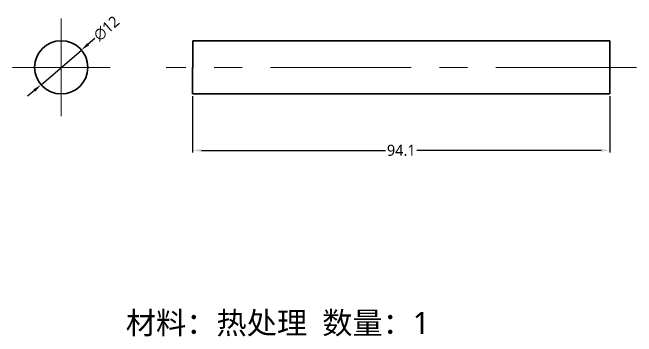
# Model space of a CAD drawing. Header units: millimetres. Extents: x 126 to 861, y 86 to 521.
# Drawn here: x 720.7 to 861.4, y 181.9 to 255.1 of the extents above; entities that cross this region are included whole.
import ezdxf

# ---------------------------------------------------------------- set-up
doc = ezdxf.new("R2010")
doc.units = ezdxf.units.MM
doc.linetypes.add('CENTER', pattern=[50.8, 31.75, -6.35, 6.35, -6.35])
doc.layers.add('1', color=7, linetype='Continuous', true_color=0xffffff)
doc.layers.add('11', color=7, linetype='Continuous', true_color=0xffffff)
doc.layers.add('dim', color=82, linetype='Continuous', lineweight=9)
doc.styles.add('Capful-A', font='')
doc.styles.get('Capful-A').set_extended_font_data('Microsoft YaHei')
doc.dimstyles.new('Capful-A-1.0', dxfattribs={"dimtxt": 2.5, "dimasz": 2.5, "dimexe": 1.5, "dimexo": 1, "dimgap": 1.5, "dimtad": 0, "dimdsep": 46, "dimtxsty": 'Capful-A', "dimcen": 0, "dimclrt": 2, "dimazin": 2, "dimtfac": 1, "dimtmove": 0, "dimatfit": 3, "dimfxl": 0, "dimtolj": 1, "dimtzin": 0, "dimarcsym": 0})

# ---------------------------------------------------------------- blocks, each defined once
blk = doc.blocks.new('*D40')
at = {"layer": 'Defpoints', "color": 0, "transparency": 16777216}
for p in [(761.28, 236.7), (855.38, 236.7), (855.38, 223.96)]:
    blk.add_point(p, dxfattribs=at)
at = {"layer": 'dim', "color": 0, "lineweight": -2, "transparency": 16777216}
for p, q in [((761.28, 236.2), (761.28, 223.46)), ((855.38, 236.2), (855.38, 223.46)), ((763.28, 223.96), (804.96, 223.96)), ((853.38, 223.96), (811.7, 223.96))]:
    blk.add_line(p, q, dxfattribs=at)
at = {"layer": 'dim', "color": 0, "transparency": 16777216}
for points in [[(763.28, 224.29), (763.28, 223.63), (761.28, 223.96)], [(853.38, 224.29), (853.38, 223.63), (855.38, 223.96)]]:
    blk.add_solid(points, dxfattribs=at)
at = {"layer": 'dim', "color": 2, "transparency": 16777216, "insert": (808.33, 223.96), "char_height": 2.5, "attachment_point": 5, "style": 'Capful-A', "bg_fill": 3, "box_fill_scale": 1.1, "bg_fill_color": 256, "bg_fill_true_color": 13158600, "bg_fill_transparency": 0}
blk.add_mtext('\\A1;94.1', dxfattribs=at)
blk = doc.blocks.new('*D43')
at = {"layer": 'Defpoints', "color": 0, "transparency": 16777216}
for p in [(736.2, 246.61), (727.11, 238.78)]:
    blk.add_point(p, dxfattribs=at)
at = {"layer": 'dim', "color": 0, "lineweight": -2, "transparency": 16777216}
for p, q in [((739.24, 249.22), (737.72, 247.92)), ((727.11, 238.78), (736.2, 246.61)), ((725.59, 237.48), (724.08, 236.17))]:
    blk.add_line(p, q, dxfattribs=at)
at = {"layer": 'dim', "color": 0, "transparency": 16777216}
blk.add_solid([(725.37, 237.73), (725.81, 237.23), (727.11, 238.78)], dxfattribs=at)
at = {"layer": 'dim', "color": 2, "transparency": 16777216, "insert": (741.87, 251.49), "char_height": 2.5, "attachment_point": 5, "rotation": 40.7142, "style": 'Capful-A', "bg_fill": 3, "box_fill_scale": 1.1, "bg_fill_color": 256, "bg_fill_true_color": 13158600, "bg_fill_transparency": 0}
blk.add_mtext('\\A1;∅12', dxfattribs=at)
at = {"layer": 'dim', "color": 0, "transparency": 16777216}
blk.add_solid([(737.5, 248.17), (737.94, 247.66), (736.2, 246.61)], dxfattribs=at)

msp = doc.modelspace()

# ---------------------------------------------------------------- linework, layer by layer
at = {"layer": '1', "color": 1, "linetype": 'CENTER', "lineweight": 18}
for p, q in [((731.656, 231.697), (731.656, 253.697)), ((720.656, 242.697), (742.656, 242.697)), ((861.385, 242.697), (755.292, 242.697))]:
    msp.add_line(p, q, dxfattribs=at)
at = {"layer": '11', "color": 7, "linetype": 'Continuous', "lineweight": 35}
for p, q in [((761.292, 242.697), (761.292, 248.697)), ((855.385, 248.697), (761.292, 248.697)), ((855.385, 248.697), (855.385, 242.697)), ((761.282, 236.697), (761.282, 242.697)), ((855.385, 242.697), (855.385, 236.697)), ((761.282, 236.697), (855.385, 236.697))]:
    msp.add_line(p, q, dxfattribs=at)
msp.add_circle((731.656, 242.697), 6, dxfattribs=at)

# ---------------------------------------------------------------- texts
at = {"insert": (746.193, 187.513), "char_height": 5, "attachment_point": 1, "style": 'Capful-A'}
msp.add_mtext_dynamic_manual_height_columns('材料：热处理  数量：1', width=82.30149, gutter_width=12.5, heights=[0], dxfattribs=at)

# ---------------------------------------------------------------- next in the draw order: dimensions: what is measured, and where the dimension line sits
at = {"layer": 'dim'}
dim = msp.add_diameter_dim_2p(p1=(727.108, 238.784), p2=(736.204, 246.611), dimstyle='Capful-A-1.0', override={"dimasz": 2, "dimexe": 0.49975, "dimexo": 0.49975, "dimgap": 0.49975}, dxfattribs=at)
dim.commit()
dim.dimension.update_dxf_attribs({"geometry": '*D43', "text_midpoint": (741.875, 251.491)})
dim = msp.add_linear_dim(base=(855.385, 223.959), p1=(761.282, 236.697), p2=(855.385, 236.697), dimstyle='Capful-A-1.0', override={"dimasz": 2, "dimexe": 0.49975, "dimexo": 0.49975, "dimgap": 0.49975}, dxfattribs=at)
dim.commit()
dim.dimension.update_dxf_attribs({"geometry": '*D40', "text_midpoint": (808.333, 223.959)})

doc.saveas('drawing.dxf')
